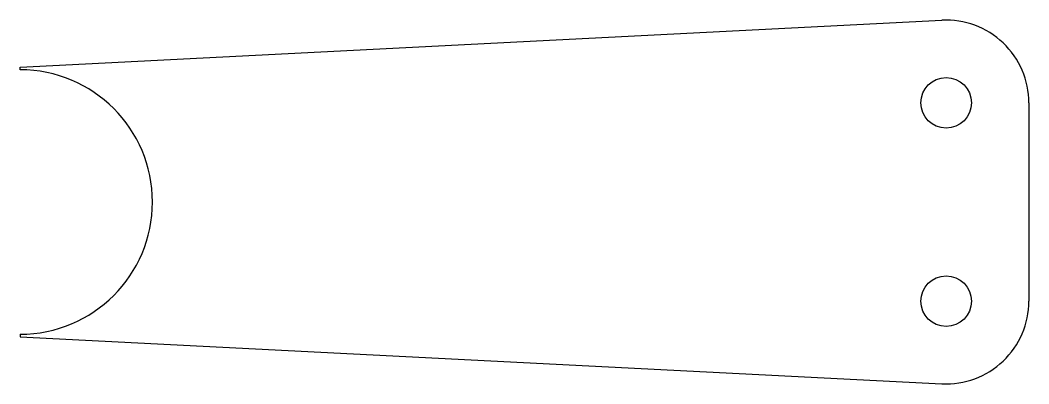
# Model space of a CAD drawing. Header units: inches. Extents: x 2 to 5.81, y 2 to 3.38.
import ezdxf

# ---------------------------------------------------------------- set-up
doc = ezdxf.new("R2010")
doc.units = ezdxf.units.IN
doc.header["$MEASUREMENT"] = 0
doc.layers.get('0').update_dxf_attribs({"linetype": 'CONTINUOUS'})

msp = doc.modelspace()

# ---------------------------------------------------------------- linework, layer by layer
for p, q in [((2, 3.1975), (5.4841, 3.3746)), ((2, 3.1875), (2, 3.1975)), ((5.8125, 3.0625), (5.8125, 2.3125)), ((2, 2.1875), (2, 2.1775)), ((2, 2.1775), (5.4841, 2.0004))]:
    msp.add_line(p, q)
for centre in [(5.5, 3.0625, 0.0625), (5.5, 2.3125, 0.0625)]:
    msp.add_circle(centre, 0.0955)
for centre, radius, start, end in [((5.5, 3.0625), 0.3125, 0, 92.9098), ((2, 2.6875), 0.5, 270, 450), ((5.5, 2.3125), 0.3125, 267.0902, 360)]:
    msp.add_arc(centre, radius, start, end)

doc.saveas('drawing.dxf')
